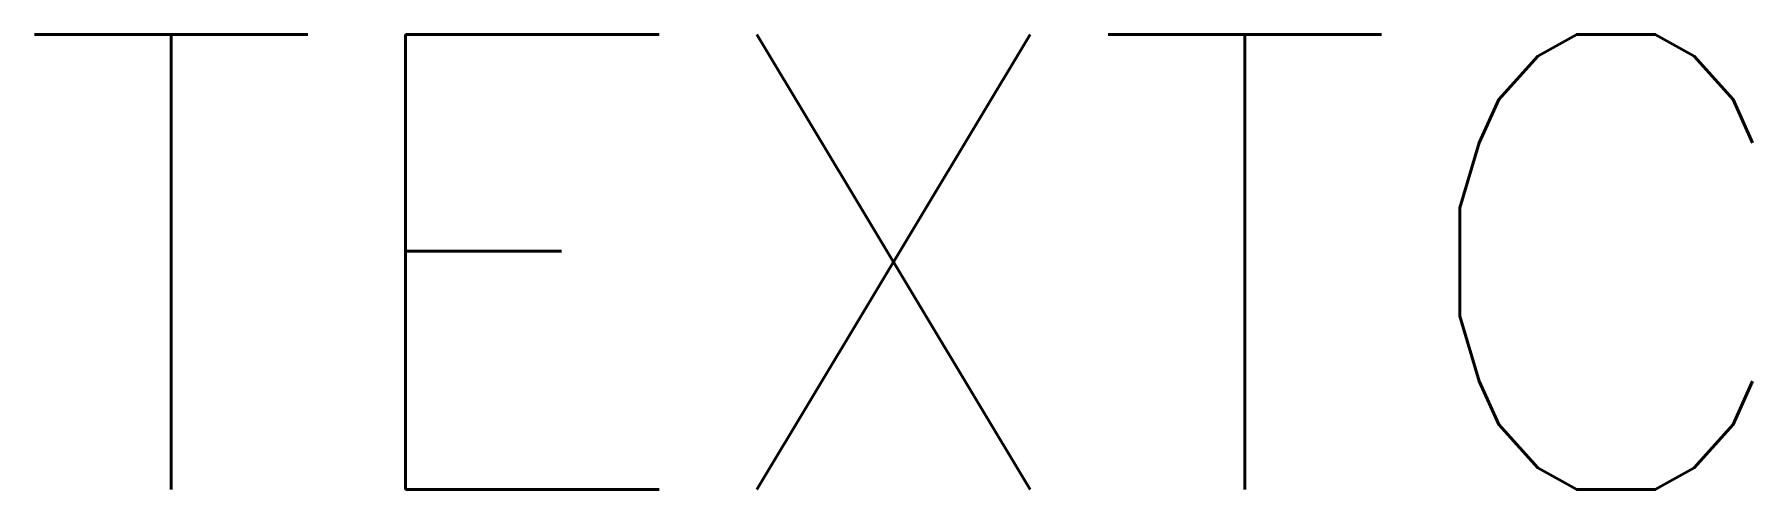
# Model space of a CAD drawing. Extents: x -1.93 to 1.84, y 0 to 1.
import ezdxf
from ezdxf.enums import TextEntityAlignment as Align

# ---------------------------------------------------------------- set-up
doc = ezdxf.new("R2010")
doc.units = 0
doc.header["$MEASUREMENT"] = 0
doc.layers.get('0').update_dxf_attribs({"linetype": 'CONTINUOUS'})
doc.styles.add('ROMANS', font='romans.shx', dxfattribs={"width": 0.8})

msp = doc.modelspace()

# ---------------------------------------------------------------- texts
at = {"style": 'ROMANS'}
msp.add_text('TEXTC', height=1, dxfattribs=at).set_placement((0, 0), align=Align.CENTER)

doc.saveas('drawing.dxf')
